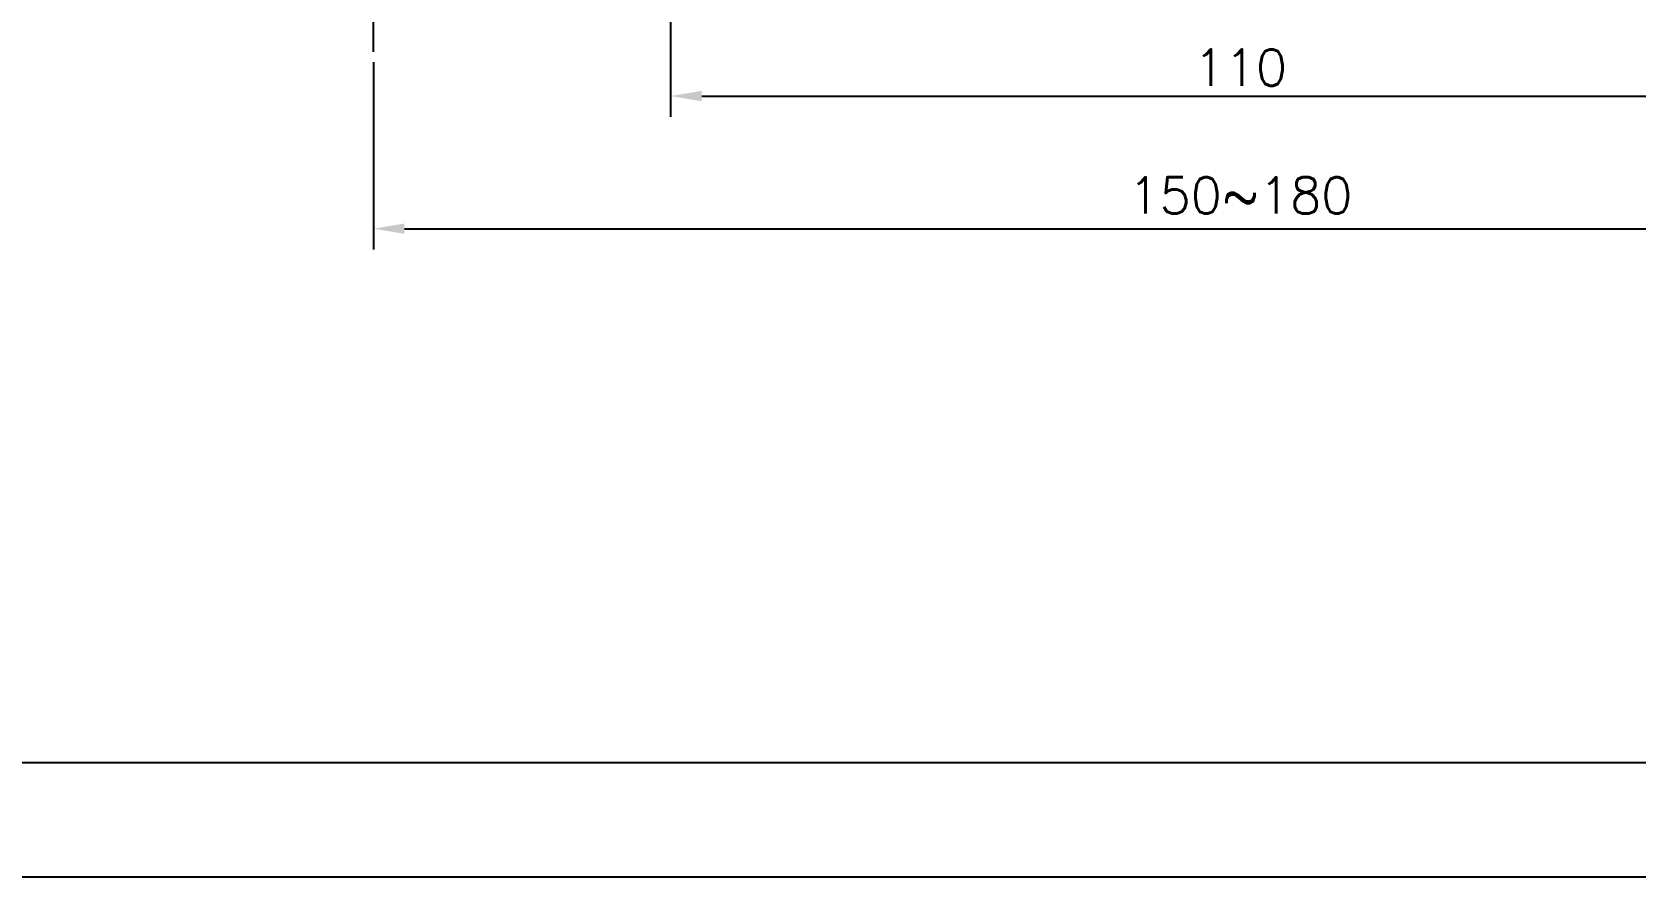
# Model space of a CAD drawing. Extents: x 10556 to 11150, y -5808 to -5388.
# Drawn here: x 10835 to 10989.7, y -5808.1 to -5726.6 of the extents above; entities that cross this region are included whole.
import ezdxf

# ---------------------------------------------------------------- set-up
doc = ezdxf.new("R2010")
doc.units = 0
doc.header["$LTSCALE"] = 7
doc.header["$MEASUREMENT"] = 0
doc.linetypes.add('CENTER', pattern=[2, 1.25, -0.25, 0.25, -0.25])
doc.layers.get('0').update_dxf_attribs({"color": 2, "linetype": 'CONTINUOUS'})
for name, color, linetype in [('CL', 1, 'CENTER'), ('D', 2, 'CONTINUOUS'), ('TXT', 4, 'CONTINUOUS')]:
    doc.layers.add(name, color=color, linetype=linetype)
doc.styles.add('GHS', font='ROMANS.shx', dxfattribs={"bigfont": 'GHS.shx'})

msp = doc.modelspace()

# ---------------------------------------------------------------- linework, layer by layer
at = {"linetype": 'Continuous'}
msp.add_lwpolyline([(10555.88915, -5808.08533), (11149.88915, -5808.08533), (11149.88915, -5388.08533), (10555.88915, -5388.08533)], close=True, dxfattribs=at)
at = {"layer": 'CL'}
msp.add_line((10867.91442, -5728.53249), (10867.91442, -5669.53249), dxfattribs=at)
at = {"layer": 'D'}
for p, q in [((10896.59327, -5672.79541), (10896.59327, -5734.81063)), ((10867.91442, -5729.53249), (10867.91442, -5747.5932)), ((10899.59327, -5732.81063), (11003.59327, -5732.81063)), ((10870.91442, -5745.5932), (11032.27213, -5745.5932))]:
    msp.add_line(p, q, dxfattribs=at)
for points in [[(10899.59327, -5732.31063), (10899.59327, -5733.31063), (10896.59327, -5732.81063)], [(10870.91442, -5745.0932), (10870.91442, -5746.0932), (10867.91442, -5745.5932)]]:
    msp.add_solid(points, dxfattribs=at)
at = {"layer": 'TXT', "color": 4, "linetype": 'Continuous'}
msp.add_line((11135.88915, -5797.08533), (10581.88915, -5797.08533), dxfattribs=at)

# ---------------------------------------------------------------- texts
at = {"layer": 'D', "char_height": 3.5, "attachment_point": 5, "style": 'GHS'}
for s, insert in [('\\A1;110', (10951.567, -5730.06063)), ('150~180', (10951.567, -5742.38987))]:
    msp.add_mtext(s, dxfattribs=dict(at, insert=insert))

doc.saveas('drawing.dxf')
